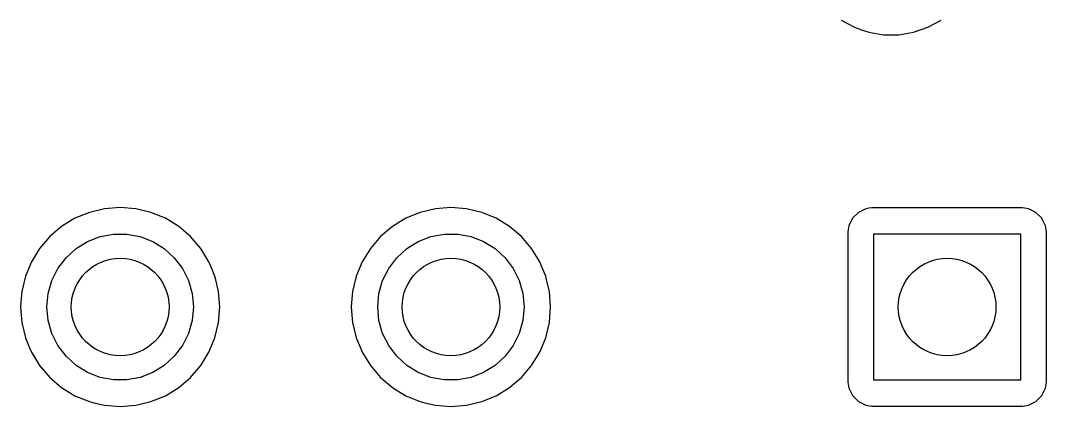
# Model space of a CAD drawing. Extents: x 0.79 to 7.48, y -4.92 to -0.79.
# Drawn here: x 5.147 to 5.767, y -2.876 to -2.642 of the extents above; entities that cross this region are included whole.
import ezdxf

# ---------------------------------------------------------------- set-up
doc = ezdxf.new("R2010")
doc.units = 0
doc.header["$MEASUREMENT"] = 0
doc.layers.add('BLACK', color=7, linetype='CONTINUOUS')

msp = doc.modelspace()

# ---------------------------------------------------------------- linework, layer by layer
at = {"layer": 'BLACK', "linetype": 'CONTINUOUS'}
for p, q in [((5.64297, -2.64208), (5.651, -2.64643)), ((5.69545, -2.64643), (5.70349, -2.64208)), ((5.651, -2.64643), (5.65533, -2.64791)), ((5.65533, -2.64791), (5.65965, -2.64939)), ((5.68681, -2.64939), (5.69545, -2.64643)), ((5.65965, -2.64939), (5.65965, -2.64939)), ((5.65965, -2.64939), (5.65965, -2.64939)), ((5.65965, -2.64939), (5.66866, -2.6509)), ((5.66866, -2.6509), (5.6778, -2.6509)), ((5.6778, -2.6509), (5.68681, -2.64939)), ((5.6778, -2.6509), (5.6778, -2.6509)), ((5.18847, -2.75845), (5.17974, -2.76207)), ((5.19766, -2.75624), (5.18847, -2.75845)), ((5.20709, -2.7555), (5.19766, -2.75624)), ((5.21651, -2.75624), (5.20709, -2.7555)), ((5.2257, -2.75845), (5.21651, -2.75624)), ((5.23188, -2.76101), (5.2257, -2.75845)), ((5.38847, -2.75845), (5.37974, -2.76207)), ((5.39766, -2.75624), (5.38847, -2.75845)), ((5.40709, -2.7555), (5.39766, -2.75624)), ((5.41651, -2.75624), (5.40709, -2.7555)), ((5.4257, -2.75845), (5.41651, -2.75624)), ((5.43188, -2.76101), (5.4257, -2.75845)), ((5.65341, -2.75854), (5.64988, -2.76207)), ((5.65786, -2.75627), (5.65341, -2.75854)), ((5.65971, -2.75598), (5.65786, -2.75627)), ((5.65786, -2.75627), (5.65786, -2.75627)), ((5.65786, -2.75627), (5.65786, -2.75627)), ((5.66155, -2.75569), (5.65971, -2.75598)), ((5.75262, -2.75569), (5.66155, -2.75569)), ((5.75631, -2.75627), (5.75262, -2.75569)), ((5.76076, -2.75854), (5.75631, -2.75627)), ((5.76429, -2.76207), (5.76076, -2.75854)), ((5.17974, -2.76207), (5.17168, -2.76701)), ((5.23444, -2.76207), (5.23188, -2.76101)), ((5.2425, -2.76701), (5.23444, -2.76207)), ((5.37974, -2.76207), (5.37168, -2.76701)), ((5.43444, -2.76207), (5.43188, -2.76101)), ((5.4425, -2.76701), (5.43444, -2.76207)), ((5.64761, -2.76652), (5.64703, -2.77022)), ((5.64988, -2.76207), (5.64761, -2.76652)), ((5.76477, -2.76301), (5.76429, -2.76207)), ((5.76656, -2.76652), (5.76477, -2.76301)), ((5.76715, -2.77022), (5.76656, -2.76652)), ((5.17168, -2.76701), (5.16449, -2.77315)), ((5.19497, -2.77315), (5.203, -2.77165)), ((5.203, -2.77165), (5.21117, -2.77165)), ((5.21117, -2.77165), (5.21921, -2.77315)), ((5.24969, -2.77315), (5.2425, -2.76701)), ((5.37168, -2.76701), (5.36449, -2.77315)), ((5.39497, -2.77315), (5.403, -2.77165)), ((5.403, -2.77165), (5.41117, -2.77165)), ((5.41117, -2.77165), (5.41921, -2.77315)), ((5.44969, -2.77315), (5.4425, -2.76701)), ((5.64703, -2.77022), (5.64703, -2.86128)), ((5.6628, -2.86004), (5.6628, -2.77146)), ((5.6628, -2.77146), (5.75138, -2.77146)), ((5.75138, -2.77146), (5.75138, -2.86004)), ((5.76715, -2.86128), (5.76715, -2.77022)), ((5.16449, -2.77315), (5.15835, -2.78034)), ((5.1804, -2.7804), (5.18734, -2.7761)), ((5.18734, -2.7761), (5.19497, -2.77315)), ((5.21921, -2.77315), (5.22683, -2.7761)), ((5.22683, -2.7761), (5.23378, -2.7804)), ((5.25583, -2.78034), (5.24969, -2.77315)), ((5.36449, -2.77315), (5.35835, -2.78034)), ((5.3804, -2.7804), (5.38734, -2.7761)), ((5.38734, -2.7761), (5.39497, -2.77315)), ((5.41921, -2.77315), (5.42683, -2.7761)), ((5.42683, -2.7761), (5.43378, -2.7804)), ((5.45583, -2.78034), (5.44969, -2.77315)), ((5.15835, -2.78034), (5.15341, -2.7884)), ((5.17435, -2.78591), (5.1804, -2.7804)), ((5.23378, -2.7804), (5.23982, -2.78591)), ((5.26077, -2.7884), (5.25583, -2.78034)), ((5.35835, -2.78034), (5.35341, -2.7884)), ((5.37435, -2.78591), (5.3804, -2.7804)), ((5.43378, -2.7804), (5.43982, -2.78591)), ((5.46077, -2.7884), (5.45583, -2.78034)), ((5.15341, -2.7884), (5.14979, -2.79713)), ((5.16943, -2.79243), (5.17435, -2.78591)), ((5.23982, -2.78591), (5.24474, -2.79243)), ((5.26224, -2.79195), (5.26077, -2.7884)), ((5.35341, -2.7884), (5.34979, -2.79713)), ((5.36943, -2.79243), (5.37435, -2.78591)), ((5.43982, -2.78591), (5.44474, -2.79243)), ((5.46224, -2.79195), (5.46077, -2.7884)), ((5.14979, -2.79713), (5.14758, -2.80632)), ((5.16579, -2.79975), (5.16943, -2.79243)), ((5.24474, -2.79243), (5.24839, -2.79975)), ((5.26438, -2.79713), (5.26224, -2.79195)), ((5.26488, -2.79922), (5.26438, -2.79713)), ((5.34979, -2.79713), (5.34758, -2.80632)), ((5.36579, -2.79975), (5.36943, -2.79243)), ((5.44474, -2.79243), (5.44839, -2.79975)), ((5.46438, -2.79713), (5.46224, -2.79195)), ((5.46488, -2.79922), (5.46438, -2.79713)), ((5.16355, -2.80761), (5.16579, -2.79975)), ((5.24839, -2.79975), (5.25062, -2.80761)), ((5.26659, -2.80632), (5.26488, -2.79922)), ((5.36355, -2.80761), (5.36579, -2.79975)), ((5.44839, -2.79975), (5.45062, -2.80761)), ((5.46659, -2.80632), (5.46488, -2.79922)), ((5.14758, -2.80632), (5.14705, -2.81306)), ((5.1628, -2.81575), (5.16355, -2.80761)), ((5.25062, -2.80761), (5.25138, -2.81575)), ((5.26733, -2.81575), (5.26659, -2.80632)), ((5.34758, -2.80632), (5.34705, -2.81306)), ((5.3628, -2.81575), (5.36355, -2.80761)), ((5.45062, -2.80761), (5.45138, -2.81575)), ((5.46733, -2.81575), (5.46659, -2.80632)), ((5.14705, -2.81306), (5.14684, -2.81575)), ((5.14684, -2.81575), (5.14704, -2.81831)), ((5.16355, -2.82389), (5.1628, -2.81575)), ((5.25138, -2.81575), (5.25062, -2.82389)), ((5.26659, -2.82517), (5.26733, -2.81575)), ((5.34705, -2.81306), (5.34684, -2.81575)), ((5.34684, -2.81575), (5.34704, -2.81831)), ((5.36355, -2.82389), (5.3628, -2.81575)), ((5.45138, -2.81575), (5.45062, -2.82389)), ((5.46659, -2.82517), (5.46733, -2.81575)), ((5.14704, -2.81831), (5.14758, -2.82517)), ((5.34704, -2.81831), (5.34758, -2.82517)), ((5.14758, -2.82517), (5.14979, -2.83436)), ((5.16579, -2.83175), (5.16355, -2.82389)), ((5.25062, -2.82389), (5.24839, -2.83175)), ((5.26438, -2.83436), (5.26659, -2.82517)), ((5.34758, -2.82517), (5.34979, -2.83436)), ((5.36579, -2.83175), (5.36355, -2.82389)), ((5.45062, -2.82389), (5.44839, -2.83175)), ((5.46438, -2.83436), (5.46659, -2.82517)), ((5.14979, -2.83436), (5.15231, -2.84046)), ((5.16943, -2.83906), (5.16579, -2.83175)), ((5.24839, -2.83175), (5.24474, -2.83906)), ((5.26077, -2.8431), (5.26438, -2.83436)), ((5.34979, -2.83436), (5.35231, -2.84046)), ((5.36943, -2.83906), (5.36579, -2.83175)), ((5.44839, -2.83175), (5.44474, -2.83906)), ((5.46077, -2.8431), (5.46438, -2.83436)), ((5.15231, -2.84046), (5.15341, -2.8431)), ((5.17435, -2.84559), (5.16943, -2.83906)), ((5.24474, -2.83906), (5.23982, -2.84559)), ((5.35231, -2.84046), (5.35341, -2.8431)), ((5.37435, -2.84559), (5.36943, -2.83906)), ((5.44474, -2.83906), (5.43982, -2.84559)), ((5.15341, -2.8431), (5.15835, -2.85116)), ((5.1804, -2.85109), (5.17435, -2.84559)), ((5.23982, -2.84559), (5.23378, -2.85109)), ((5.25583, -2.85116), (5.26077, -2.8431)), ((5.35341, -2.8431), (5.35835, -2.85116)), ((5.3804, -2.85109), (5.37435, -2.84559)), ((5.43982, -2.84559), (5.43378, -2.85109)), ((5.45583, -2.85116), (5.46077, -2.8431)), ((5.15835, -2.85116), (5.16449, -2.85835)), ((5.18734, -2.8554), (5.1804, -2.85109)), ((5.23378, -2.85109), (5.22683, -2.8554)), ((5.24969, -2.85835), (5.25583, -2.85116)), ((5.35835, -2.85116), (5.36449, -2.85835)), ((5.38734, -2.8554), (5.3804, -2.85109)), ((5.43378, -2.85109), (5.42683, -2.8554)), ((5.44969, -2.85835), (5.45583, -2.85116)), ((5.16449, -2.85835), (5.17168, -2.86449)), ((5.19497, -2.85835), (5.18734, -2.8554)), ((5.203, -2.85985), (5.19497, -2.85835)), ((5.21921, -2.85835), (5.21117, -2.85985)), ((5.22683, -2.8554), (5.21921, -2.85835)), ((5.2425, -2.86449), (5.24969, -2.85835)), ((5.36449, -2.85835), (5.37168, -2.86449)), ((5.39497, -2.85835), (5.38734, -2.8554)), ((5.403, -2.85985), (5.39497, -2.85835)), ((5.41921, -2.85835), (5.41117, -2.85985)), ((5.42683, -2.8554), (5.41921, -2.85835)), ((5.44625, -2.86128), (5.44969, -2.85835)), ((5.17168, -2.86449), (5.17974, -2.86943)), ((5.21117, -2.85985), (5.203, -2.85985)), ((5.23444, -2.86943), (5.2425, -2.86449)), ((5.37168, -2.86449), (5.37974, -2.86943)), ((5.41117, -2.85985), (5.403, -2.85985)), ((5.43444, -2.86943), (5.4425, -2.86449)), ((5.4425, -2.86449), (5.44625, -2.86128)), ((5.64703, -2.86128), (5.64703, -2.86128)), ((5.64703, -2.86128), (5.64761, -2.86497)), ((5.64761, -2.86497), (5.64761, -2.86497)), ((5.64761, -2.86497), (5.64761, -2.86497)), ((5.64761, -2.86497), (5.64988, -2.86942)), ((5.75138, -2.86004), (5.6628, -2.86004)), ((5.76429, -2.86942), (5.76656, -2.86497)), ((5.76656, -2.86497), (5.76715, -2.86128)), ((5.17974, -2.86943), (5.18591, -2.87198)), ((5.18591, -2.87198), (5.18847, -2.87304)), ((5.2257, -2.87304), (5.23444, -2.86943)), ((5.37974, -2.86943), (5.38591, -2.87198)), ((5.38591, -2.87198), (5.38847, -2.87304)), ((5.4257, -2.87304), (5.43444, -2.86943)), ((5.64988, -2.86942), (5.65341, -2.87295)), ((5.76076, -2.87295), (5.76429, -2.86942)), ((5.18847, -2.87304), (5.19122, -2.8737)), ((5.19122, -2.8737), (5.19766, -2.87525)), ((5.19766, -2.87525), (5.20709, -2.87599)), ((5.20709, -2.87599), (5.21651, -2.87525)), ((5.21651, -2.87525), (5.2257, -2.87304)), ((5.38847, -2.87304), (5.39122, -2.8737)), ((5.39122, -2.8737), (5.39766, -2.87525)), ((5.39766, -2.87525), (5.40709, -2.87599)), ((5.40709, -2.87599), (5.41651, -2.87525)), ((5.41651, -2.87525), (5.4257, -2.87304)), ((5.65341, -2.87295), (5.65341, -2.87295)), ((5.65341, -2.87295), (5.65786, -2.87522)), ((5.65786, -2.87522), (5.66155, -2.87581)), ((5.66155, -2.87581), (5.75262, -2.87581)), ((5.75262, -2.87581), (5.75631, -2.87522)), ((5.75631, -2.87522), (5.76076, -2.87295))]:
    msp.add_line(p, q, dxfattribs=at)
at = {"layer": 'BLACK'}
for centre in [(5.20709, -2.81575), (5.40709, -2.81575), (5.70709, -2.81575)]:
    msp.add_circle(centre, 0.029528, dxfattribs=at)

doc.saveas('drawing.dxf')
